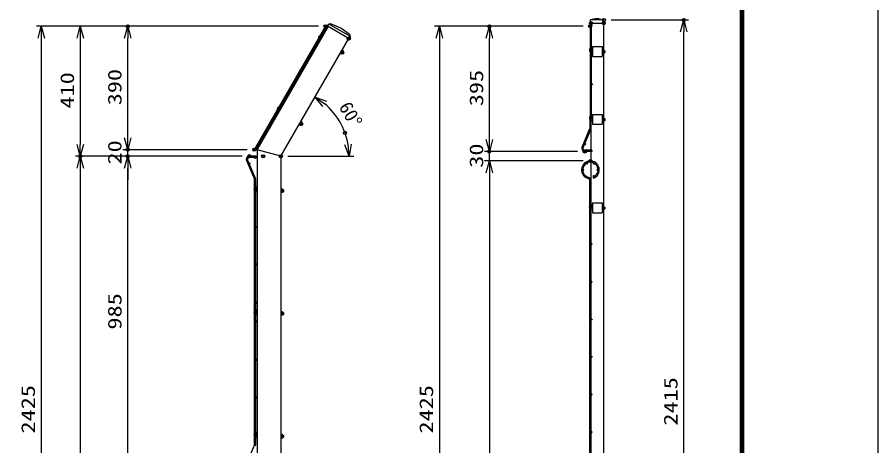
# Model space of a CAD drawing. Units: millimetres, scale not verified. Extents: x -6300 to 6300, y -4454 to 4456.
# Drawn here: x 3582 to 6300, y 189 to 1542 of the extents above; entities that cross this region are included whole.
import ezdxf
from ezdxf.enums import TextEntityAlignment as Align

# ---------------------------------------------------------------- set-up
doc = ezdxf.new("R2010")
doc.units = ezdxf.units.MM
doc.header["$LTSCALE"] = 20
doc.header["$PDMODE"] = 32
doc.header["$PDSIZE"] = 10
for name, color, linetype, lineweight in [('0-0_WAKU', 7, 'Continuous', 25), ('0-1_0', 4, 'Continuous', 25), ('0-3_LAYER04', 7, 'Continuous', 25), ('0-9_EXTCNT-L', 7, 'Continuous', 25), ('0-E_LAYER05', 4, 'Continuous', 25)]:
    doc.layers.add(name, color=color, linetype=linetype, lineweight=lineweight)
doc.layers.add('0-2_DEFPOINTS', color=7, linetype='Continuous')
doc.styles.add('ＭＳ ゴシック', font='')
doc.styles.get('ＭＳ ゴシック').set_extended_font_data('MS Gothic')

# ---------------------------------------------------------------- blocks, each defined once
blk = doc.blocks.new('_Open30')
at = {"layer": '0-1_0', "color": 2}
blk.add_line((0, 0), (-20, 0), dxfattribs=at)
blk.add_lwpolyline([(-20, 5.36), (0, 0), (-20, -5.36)], dxfattribs=at)

msp = doc.modelspace()

# ---------------------------------------------------------------- linework, layer by layer
at = {"layer": '0-0_WAKU', "color": 3}
msp.add_lwpolyline([(-6300.31, 4456.33), (6299.69, 4456.33), (6299.69, -4453.67), (-6300.31, -4453.67)], close=True, dxfattribs=at)
at = {"layer": '0-1_0', "color": 1}
for p, q in [((5457.35, 1533.04), (5701.78, 1533.04)), ((4532.85, 1513.27), (3642.41, 1513.27)), ((4532.85, 1513.27), (3765.87, 1513.27)), ((4532.85, 1513.27), (3915.76, 1513.27)), ((5368.65, 1513.07), (4899.98, 1513.07)), ((5368.65, 1513.07), (5058.06, 1513.07)), ((4307.85, 1123.56), (3915.76, 1123.56)), ((4307.85, 1123.56), (3915.76, 1123.56)), ((5351.75, 1118.07), (5058.06, 1118.07)), ((5351.75, 1118.07), (5058.06, 1118.07)), ((4292.18, 1103.04), (3765.87, 1103.04)), ((4292.18, 1103.04), (3765.87, 1103.04)), ((4292.18, 1103.04), (3915.76, 1103.04)), ((4292.18, 1103.04), (3915.76, 1103.04)), ((4436.9, 1102.94), (4645.07, 1102.94)), ((5369.55, 1088.04), (5058.06, 1088.04)), ((5369.55, 1088.04), (5058.06, 1088.04))]:
    msp.add_line(p, q, dxfattribs=at)
at = {"layer": '0-1_0', "color": 7}
for p, q in [((4339.4, 1123.04), (4563.9, 1511.88)), ((4561.86, 1513.06), (4565.86, 1519.99)), ((4629.85, 1473.81), (4561.86, 1513.06)), ((4633.85, 1480.74), (4565.86, 1519.99)), ((4414.4, 1102.94), (4628.85, 1474.38)), ((4536.65, 1469.19), (4538.6, 1468.06)), ((4537.5, 1483.12), (4538.08, 1483.37)), ((4539.25, 1473.69), (4541.2, 1472.56)), ((4539.53, 1478.33), (4544.09, 1480.27)), ((4544.09, 1480.27), (4542.55, 1483.9)), ((4629.85, 1473.81), (4633.85, 1480.74)), ((5398.35, 1449.04), (5398.35, 1418.04)), ((5398.35, 1449.04), (5429.35, 1449.04)), ((5429.35, 1449.04), (5429.35, 1418.04)), ((4608.1, 1438.44), (4601.6, 1427.18)), ((4601.6, 1427.18), (4602.29, 1426.78)), ((4608.79, 1438.04), (4602.29, 1426.78)), ((4602.29, 1426.78), (4603.27, 1427.35)), ((4606.85, 1425.28), (4603.27, 1427.35)), ((4608.23, 1427.67), (4604.65, 1429.74)), ((4611, 1432.46), (4607.41, 1434.52)), ((4612.13, 1433.41), (4607.88, 1426.05)), ((4608.1, 1438.44), (4608.79, 1438.04)), ((4608.75, 1427.56), (4611.16, 1426.17)), ((4612.38, 1434.85), (4608.79, 1436.92)), ((4609.05, 1428.08), (4611.83, 1426.47)), ((4611.05, 1431.54), (4613.83, 1429.94)), ((4613.76, 1430.67), (4611.16, 1426.17)), ((4611.35, 1432.06), (4613.76, 1430.67)), ((5398.35, 1418.04), (5429.35, 1418.04)), ((4407.52, 1257.99), (4408.1, 1258.24)), ((4409.55, 1253.2), (4414.11, 1255.14)), ((4414.11, 1255.14), (4412.57, 1258.77)), ((4406.67, 1244.05), (4408.62, 1242.93)), ((4409.27, 1248.56), (4411.22, 1247.43)), ((5398.35, 1235.04), (5398.35, 1204.04)), ((5398.35, 1235.04), (5429.35, 1235.04)), ((5429.35, 1235.04), (5429.35, 1204.04)), ((4478.12, 1213.31), (4471.62, 1202.05)), ((4471.62, 1202.05), (4472.31, 1201.65)), ((4478.81, 1212.91), (4472.31, 1201.65)), ((4472.31, 1201.65), (4473.29, 1202.22)), ((4476.87, 1200.15), (4473.29, 1202.22)), ((4478.25, 1202.54), (4474.67, 1204.61)), ((4481.02, 1207.32), (4477.43, 1209.39)), ((4482.15, 1208.28), (4477.9, 1200.92)), ((4478.12, 1213.31), (4478.81, 1212.91)), ((4478.77, 1202.43), (4481.18, 1201.04)), ((4482.4, 1209.72), (4478.81, 1211.79)), ((4479.07, 1202.95), (4481.85, 1201.34)), ((4481.07, 1206.41), (4483.85, 1204.81)), ((4483.78, 1205.54), (4481.18, 1201.04)), ((4481.37, 1206.93), (4483.78, 1205.54)), ((5398.35, 1204.04), (5429.35, 1204.04)), ((4338.05, 1004.75), (4334.9, 1007.13)), ((4330.92, 1003.93), (4331.3, 1004.44)), ((4335.07, 1000.8), (4338.05, 1004.75)), ((4337.15, 996.64), (4339.4, 996.64)), ((4337.15, 991.44), (4339.4, 991.44)), ((4414.4, 1000.54), (4414.4, 987.54)), ((4414.4, 1000.54), (4415.2, 1000.54)), ((4414.4, 987.54), (4415.2, 987.54)), ((4415.2, 1000.54), (4415.2, 987.54)), ((4415.2, 987.54), (4415.76, 988.52)), ((4419.9, 999.57), (4415.76, 999.57)), ((4419.9, 996.8), (4415.76, 996.8)), ((4419.9, 991.28), (4415.76, 991.28)), ((4419.9, 988.52), (4415.76, 988.52)), ((4420.4, 998.2), (4420.4, 989.7)), ((4420.4, 996.64), (4423.19, 996.64)), ((4420.4, 996.04), (4423.61, 996.04)), ((4420.4, 992.04), (4423.61, 992.04)), ((4420.4, 991.44), (4423.19, 991.44)), ((4423.19, 996.64), (4423.19, 991.44)), ((5398.35, 955.56), (5398.35, 924.56)), ((5398.35, 955.56), (5429.35, 955.56)), ((5429.35, 955.56), (5429.35, 924.56)), ((5398.35, 924.56), (5429.35, 924.56)), ((4330.92, 616.43), (4331.3, 616.94)), ((4338.05, 617.25), (4334.9, 619.63)), ((4335.07, 613.3), (4338.05, 617.25)), ((4337.15, 609.14), (4339.4, 609.14)), ((4337.15, 603.94), (4339.4, 603.94)), ((4414.4, 613.04), (4414.4, 600.04)), ((4414.4, 613.04), (4415.2, 613.04)), ((4414.4, 600.04), (4415.2, 600.04)), ((4415.2, 613.04), (4415.2, 600.04)), ((4415.2, 600.04), (4415.76, 601.02)), ((4419.9, 612.07), (4415.76, 612.07)), ((4419.9, 609.3), (4415.76, 609.3)), ((4419.9, 603.78), (4415.76, 603.78)), ((4419.9, 601.02), (4415.76, 601.02)), ((4420.4, 610.7), (4420.4, 602.2)), ((4420.4, 609.14), (4423.19, 609.14)), ((4420.4, 608.54), (4423.61, 608.54)), ((4420.4, 604.54), (4423.61, 604.54)), ((4420.4, 603.94), (4423.19, 603.94)), ((4423.19, 609.14), (4423.19, 603.94)), ((4330.92, 228.93), (4331.3, 229.44)), ((4338.05, 229.75), (4334.9, 232.13)), ((4335.07, 225.8), (4338.05, 229.75)), ((4337.15, 221.64), (4339.4, 221.64)), ((4414.4, 225.54), (4414.4, 212.54)), ((4414.4, 225.54), (4415.2, 225.54)), ((4415.2, 225.54), (4415.2, 212.54)), ((4419.9, 224.57), (4415.76, 224.57)), ((4419.9, 221.8), (4415.76, 221.8)), ((4420.4, 223.2), (4420.4, 214.7)), ((4420.4, 221.64), (4423.19, 221.64)), ((4420.4, 221.04), (4423.61, 221.04)), ((4423.19, 221.64), (4423.19, 216.44)), ((4337.15, 216.44), (4339.4, 216.44)), ((4414.4, 212.54), (4415.2, 212.54)), ((4415.2, 212.54), (4415.76, 213.52)), ((4419.9, 216.28), (4415.76, 216.28)), ((4419.9, 213.52), (4415.76, 213.52)), ((4420.4, 217.04), (4423.61, 217.04)), ((4420.4, 216.44), (4423.19, 216.44))]:
    msp.add_line(p, q, dxfattribs=at)
at = {"layer": '0-1_0'}
for p, q in [((5391.15, 1513.07), (5391.15, 1223.07)), ((5391.15, 1513.07), (5394.75, 1513.07)), ((5394.75, 1513.07), (5394.75, 1223.07)), ((5391.15, 1193.13), (5391.15, 1223.07)), ((5394.75, 1193.13), (5394.75, 1223.07)), ((5365.75, 1131.98), (5390.65, 1190.63)), ((5369.06, 1130.57), (5393.96, 1189.22)), ((5396.75, 1121.67), (5374.95, 1121.67)), ((5396.75, 1118.07), (5374.95, 1118.07)), ((5396.75, 1121.67), (5396.75, 1118.07)), ((5400.9, 1037.3), (5402.2, 1033.94)), ((5390.25, -806.9), (5390.25, 1026.63)), ((5393.85, -806.9), (5393.85, 1026.63))]:
    msp.add_line(p, q, dxfattribs=at)
at = {"layer": '0-1_0', "color": 2}
for p, q in [((5686.78, -844.46), (5686.78, 1495.54)), ((3657.41, 1475.77), (3657.41, -874.46)), ((3780.87, 1475.77), (3780.87, 1140.54)), ((3930.76, 1161.06), (3930.76, 1475.77)), ((4914.98, 1475.57), (4914.98, -874.46)), ((5073.06, 1155.57), (5073.06, 1475.57)), ((3930.76, 1161.06), (3930.76, 1198.56)), ((5073.06, 1155.57), (5073.06, 1193.07)), ((3930.76, 1103.04), (3930.76, 1123.56)), ((5073.06, 1088.04), (5073.06, 1118.07)), ((3780.87, 1065.54), (3780.87, -874.46)), ((3930.76, 155.54), (3930.76, 1065.54)), ((3930.76, 1065.54), (3930.76, 1028.04)), ((5073.06, 1050.54), (5073.06, 1013.04)), ((5073.06, 1050.54), (5073.06, -844.46)), ((3930.76, 155.54), (3930.76, 193.04))]:
    msp.add_line(p, q, dxfattribs=at)
at = {"layer": '0-1_0', "color": 5}
for p, q in [((5390.33, 1442.57), (5391.15, 1443.67)), ((5394.48, 1439.44), (5397.45, 1443.39)), ((5397.45, 1443.39), (5394.75, 1445.42)), ((5396.55, 1435.27), (5398.35, 1435.27)), ((5396.55, 1430.07), (5398.35, 1430.07)), ((5429.35, 1439.17), (5429.35, 1426.17)), ((5429.35, 1439.17), (5430.15, 1439.17)), ((5429.35, 1426.17), (5430.15, 1426.17)), ((5430.15, 1439.17), (5430.15, 1426.17)), ((5430.15, 1426.17), (5430.72, 1427.15)), ((5434.85, 1438.2), (5430.72, 1438.2)), ((5434.85, 1435.43), (5430.72, 1435.43)), ((5434.85, 1429.91), (5430.72, 1429.91)), ((5434.85, 1427.15), (5430.72, 1427.15)), ((5435.35, 1436.83), (5435.35, 1428.33)), ((5435.35, 1435.27), (5437.59, 1435.27)), ((5435.35, 1434.67), (5438.02, 1434.67)), ((5435.35, 1430.67), (5438.02, 1430.67)), ((5435.35, 1430.07), (5437.59, 1430.07)), ((5437.59, 1435.27), (5437.59, 1430.07)), ((5390.33, 1228.57), (5391.15, 1229.67)), ((5394.48, 1225.44), (5397.45, 1229.39)), ((5397.45, 1229.39), (5394.75, 1231.42)), ((5429.35, 1225.17), (5429.35, 1212.17)), ((5429.35, 1225.17), (5430.15, 1225.17)), ((5430.15, 1225.17), (5430.15, 1212.17)), ((5434.85, 1224.2), (5430.72, 1224.2)), ((5396.55, 1221.27), (5398.35, 1221.27)), ((5396.55, 1216.07), (5398.35, 1216.07)), ((5429.35, 1212.17), (5430.15, 1212.17)), ((5430.15, 1212.17), (5430.72, 1213.15)), ((5434.85, 1221.43), (5430.72, 1221.43)), ((5434.85, 1215.91), (5430.72, 1215.91)), ((5434.85, 1213.15), (5430.72, 1213.15)), ((5435.35, 1222.83), (5435.35, 1214.33)), ((5435.35, 1221.27), (5437.59, 1221.27)), ((5435.35, 1220.67), (5438.02, 1220.67)), ((5435.35, 1216.67), (5438.02, 1216.67)), ((5435.35, 1216.07), (5437.59, 1216.07)), ((5437.59, 1221.27), (5437.59, 1216.07)), ((5397, 949.9), (5393.85, 952.28)), ((5389.88, 949.08), (5390.25, 949.59)), ((5394.03, 945.95), (5397, 949.9)), ((5396.1, 941.79), (5398.35, 941.79)), ((5396.1, 936.59), (5398.35, 936.59)), ((5429.35, 945.69), (5429.35, 932.69)), ((5429.35, 945.69), (5430.15, 945.69)), ((5429.35, 932.69), (5430.15, 932.69)), ((5430.15, 945.69), (5430.15, 932.69)), ((5430.15, 932.69), (5430.72, 933.67)), ((5434.85, 944.72), (5430.72, 944.72)), ((5434.85, 941.95), (5430.72, 941.95)), ((5434.85, 936.43), (5430.72, 936.43)), ((5434.85, 933.67), (5430.72, 933.67)), ((5435.35, 943.35), (5435.35, 934.85)), ((5435.35, 941.79), (5437.14, 941.79)), ((5435.35, 941.19), (5437.57, 941.19)), ((5435.35, 937.19), (5437.57, 937.19)), ((5435.35, 936.59), (5437.14, 936.59)), ((5437.14, 941.79), (5437.14, 936.59))]:
    msp.add_line(p, q, dxfattribs=at)
at = {"layer": '0-1_0', "color": 3}
for p, q in [((4305.89, 1089.13), (4330.79, 1030.48)), ((4309.21, 1090.54), (4334.1, 1031.89)), ((4336.9, 1103.04), (4315.1, 1103.04)), ((4336.9, 1099.44), (4315.1, 1099.44)), ((4336.9, 1099.44), (4336.9, 1103.04)), ((4336.9, 1099.44), (4336.9, 1103.04)), ((4331.3, 193.1), (4331.3, 1027.98)), ((4334.9, 193.1), (4334.9, 1027.98)), ((4305.89, 131.95), (4330.79, 190.6))]:
    msp.add_line(p, q, dxfattribs=at)
at = {"layer": '0-1_0', "color": 7}
for points in [[(-5877.31, 4191.15), (5875.4, 4191.15), (5875.4, -4188.49), (-5877.31, -4188.49)], [(-5874.66, 4188.5), (5872.75, 4188.5), (5872.75, -4185.84), (-5874.66, -4185.84)], [(-5872.01, 4185.85), (5870.1, 4185.85), (5870.1, -4183.19), (-5872.01, -4183.19)], [(-5869.36, 4183.2), (5867.45, 4183.2), (5867.45, -4180.53), (-5869.36, -4180.53)], [(-5866.7, 4180.55), (5864.8, 4180.55), (5864.8, -4177.88), (-5866.7, -4177.88)]]:
    msp.add_lwpolyline(points, close=True, dxfattribs=at)
for points in [[(4630.03, 1488.13), (4604.11, 1507.72), (4574.18, 1520.38)], [(4608.79, 1438.04), (4608.79, 1436.92), (4603.27, 1427.35)], [(4478.81, 1212.91), (4478.81, 1211.79), (4473.29, 1202.22)], [(4415.2, 1000.54), (4415.76, 999.57), (4415.76, 988.52)], [(4415.2, 613.04), (4415.76, 612.07), (4415.76, 601.02)], [(4415.2, 225.54), (4415.76, 224.57), (4415.76, 213.52)]]:
    msp.add_lwpolyline(points, dxfattribs=at)
at = {"layer": '0-1_0', "color": 5}
for points in [[(5430.15, 1439.17), (5430.72, 1438.2), (5430.72, 1427.15)], [(5430.15, 1225.17), (5430.72, 1224.2), (5430.72, 1213.15)], [(5430.15, 945.69), (5430.72, 944.72), (5430.72, 933.67)]]:
    msp.add_lwpolyline(points, dxfattribs=at)
at = {"layer": '0-1_0'}
for centre in [(5396.55, 1437.07), (5396.55, 1330.07), (5396.55, 1223.07), (5375.49, 1141.1), (5393.25, 1123.47), (5369.45, 1060.04), (5380.75, 1079.61), (5403.35, 1079.61), (5414.65, 1060.04), (5403.35, 1040.47), (5395.65, 944.04), (5395.65, 825.4), (5395.65, 706.75), (5395.65, 588.11), (5395.65, 469.47), (5395.65, 350.83), (5395.65, 232.18)]:
    msp.add_circle(centre, 1.8, dxfattribs=at)
at = {"layer": '0-1_0', "color": 3}
for centre in [(4333.4, 1097.64), (4315.63, 1080.01), (4336.7, 998.47), (4336.7, 879.99), (4336.7, 761.49), (4336.7, 640.49), (4336.7, 610.97), (4336.7, 581.49), (4336.7, 460.33), (4336.7, 341.68), (4336.7, 223.44)]:
    msp.add_circle(centre, 1.8, dxfattribs=at)
at = {"layer": '0-1_0', "color": 7}
for centre, radius, start, end in [((4570.4, 1512.2), 9.01, 65.23153, 120.23892), ((4540.55, 1475.94), 7.8, 113, 191.40962), ((4540.55, 1475.94), 7.8, 223.23413, 240), ((4540.55, 1475.94), 2.6, 180.07335, 240), ((4540.55, 1475.94), 2.6, 113, 119.92665), ((4624.84, 1480.77), 9.01, 359.76108, 54.76847), ((4603.35, 1428.87), 1.53, 266.8485, 34.13989), ((4604.62, 1429.73), 0.031, 10.87793, 289.12207), ((4602.38, 1434.22), 5.04, 296.51716, 3.48284), ((4606.14, 1427.28), 2.13, 289.53759, 10.46241), ((4607.48, 1436.08), 1.56, 267.51974, 32.48026), ((4603.22, 1433.75), 7.88, 309.48158, 350.51842), ((4608.23, 1427.67), 1.699846342751889e-12, 129.43028, 126.8643), ((4610.25, 1434.48), 2.16, 290.19668, 9.80332), ((4609.83, 1429.94), 4, 289.4584, 10.5416), ((4410.57, 1250.81), 7.8, 113, 191.40962), ((4410.57, 1250.81), 2.6, 180.07335, 240), ((4410.57, 1250.81), 2.6, 113, 119.92665), ((4410.57, 1250.81), 7.8, 223.23413, 240), ((4473.37, 1203.74), 1.53, 266.8485, 34.13989), ((4474.64, 1204.6), 0.031, 10.87793, 289.12207), ((4472.4, 1209.09), 5.04, 296.51716, 3.48284), ((4476.16, 1202.15), 2.13, 289.53759, 10.46241), ((4477.5, 1210.95), 1.56, 267.51974, 32.48026), ((4473.24, 1208.62), 7.88, 309.48158, 350.51842), ((4478.25, 1202.54), 1.699846342751889e-12, 129.43028, 126.8643), ((4480.27, 1209.35), 2.16, 290.19668, 9.80332), ((4479.85, 1204.81), 4, 289.4584, 10.5416), ((4337.15, 999.24), 7.8, 143, 221.40962), ((4337.15, 999.24), 2.6, 143, 149.92665), ((4337.15, 999.24), 2.6, 210.07335, 270), ((4337.15, 999.24), 7.8, 253.23413, 270), ((4415.74, 991.26), 0.031, 40.87793, 319.12207), ((4415.07, 989.88), 1.53, 296.8485, 64.13989), ((4415.04, 998.18), 1.56, 297.51974, 62.48026), ((4411.55, 994.02), 5.04, 326.51716, 33.48284), ((4418.24, 998.18), 2.16, 320.19668, 39.80332), ((4412.52, 994.04), 7.88, 339.48158, 20.51842), ((4419.9, 991.28), 1.6998463427518892e-12, 159.43028, 156.8643), ((4418.28, 989.9), 2.13, 319.53759, 40.46241), ((4420.15, 994.04), 4, 319.4584, 40.5416), ((4337.15, 611.74), 7.8, 143, 221.40962), ((4337.15, 611.74), 2.6, 143, 149.92665), ((4337.15, 611.74), 2.6, 210.07335, 270), ((4337.15, 611.74), 7.8, 253.23413, 270), ((4415.74, 603.76), 0.031, 40.87793, 319.12207), ((4415.07, 602.38), 1.53, 296.8485, 64.13989), ((4415.04, 610.68), 1.56, 297.51974, 62.48026), ((4411.55, 606.52), 5.04, 326.51716, 33.48284), ((4418.24, 610.68), 2.16, 320.19668, 39.80332), ((4412.52, 606.54), 7.88, 339.48158, 20.51842), ((4419.9, 603.78), 1.6998463427518892e-12, 159.43028, 156.8643), ((4418.28, 602.4), 2.13, 319.53759, 40.46241), ((4420.15, 606.54), 4, 319.4584, 40.5416), ((4337.15, 224.24), 7.8, 143, 221.40962), ((4337.15, 224.24), 2.6, 143, 149.92665), ((4337.15, 224.24), 2.6, 210.07335, 270), ((4415.04, 223.18), 1.56, 297.51974, 62.48026), ((4411.55, 219.02), 5.04, 326.51716, 33.48284), ((4418.24, 223.18), 2.16, 320.19668, 39.80332), ((4412.52, 219.04), 7.88, 339.48158, 20.51842), ((4420.15, 219.04), 4, 319.4584, 40.5416), ((4337.15, 224.24), 7.8, 253.23413, 270), ((4415.74, 216.26), 0.031, 40.87793, 319.12207), ((4415.07, 214.88), 1.53, 296.8485, 64.13989), ((4419.9, 216.28), 1.6998463427518892e-12, 159.43028, 156.8643), ((4418.28, 214.9), 2.13, 319.53759, 40.46241)]:
    msp.add_arc(centre, radius, start, end, dxfattribs=at)
at = {"layer": '0-1_0', "color": 5}
for centre, radius, start, end in [((5396.55, 1437.87), 7.8, 143, 226.18694), ((5396.55, 1437.87), 2.6, 226.18694, 270), ((5396.55, 1437.87), 7.8, 256.65764, 270), ((5430.69, 1429.89), 0.031, 40.87793, 319.12207), ((5430.03, 1428.51), 1.53, 296.8485, 64.13989), ((5430, 1436.82), 1.56, 297.51974, 62.48026), ((5426.51, 1432.65), 5.04, 326.51716, 33.48284), ((5427.47, 1432.67), 7.88, 339.48158, 20.51842), ((5434.85, 1429.91), 1.6998463427518892e-12, 159.43028, 156.8643), ((5433.2, 1436.82), 2.16, 320.19668, 39.80332), ((5433.24, 1428.53), 2.13, 319.53759, 40.46241), ((5434.55, 1432.67), 4, 319.4584, 40.5416), ((5396.55, 1223.87), 7.8, 143, 226.18694), ((5430, 1222.82), 1.56, 297.51974, 62.48026), ((5433.2, 1222.82), 2.16, 320.19668, 39.80332), ((5396.55, 1223.87), 2.6, 226.18694, 270), ((5396.55, 1223.87), 7.8, 256.65764, 270), ((5430.69, 1215.89), 0.031, 40.87793, 319.12207), ((5430.03, 1214.51), 1.53, 296.8485, 64.13989), ((5426.51, 1218.65), 5.04, 326.51716, 33.48284), ((5427.47, 1218.67), 7.88, 339.48158, 20.51842), ((5434.85, 1215.91), 1.6998463427518892e-12, 159.43028, 156.8643), ((5433.24, 1214.53), 2.13, 319.53759, 40.46241), ((5434.55, 1218.67), 4, 319.4584, 40.5416), ((5396.1, 944.39), 7.8, 143, 221.40963), ((5396.1, 944.39), 2.6, 143, 149.92663), ((5396.1, 944.39), 2.6, 210.07337, 270), ((5396.1, 944.39), 7.8, 253.23413, 270), ((5430.69, 936.41), 0.031, 40.87793, 319.12207), ((5430.03, 935.03), 1.53, 296.8485, 64.13989), ((5430, 943.33), 1.56, 297.51974, 62.48026), ((5426.51, 939.17), 5.04, 326.51716, 33.48284), ((5427.47, 939.19), 7.88, 339.48158, 20.51842), ((5434.85, 936.43), 1.6998463427518892e-12, 159.43028, 156.8643), ((5433.2, 943.33), 2.16, 320.19668, 39.80332), ((5433.24, 935.05), 2.13, 319.53759, 40.46241), ((5434.1, 939.19), 4, 319.4584, 40.5416)]:
    msp.add_arc(centre, radius, start, end, dxfattribs=at)
at = {"layer": '0-1_0', "color": 2}
msp.add_arc((4414.4, 1102.94), 215.67, 9.97483, 50.02517, dxfattribs=at)
at = {"layer": '0-1_0'}
for centre, radius, start, end in [((5384.75, 1193.13), 6.4, 337, 0), ((5384.75, 1193.13), 10, 337, 0), ((5374.95, 1128.07), 10, 157, 270), ((5374.95, 1128.07), 6.4, 157, 270), ((5392.05, 1060.04), 28, 291.25, 256.20952), ((5392.05, 1060.04), 24.4, 291.25, 256.20952), ((5383.85, 1026.63), 6.4, 0, 76.20952), ((5383.85, 1026.63), 10, 0, 76.20952)]:
    msp.add_arc(centre, radius, start, end, dxfattribs=at)
at = {"layer": '0-1_0', "color": 3}
for centre, radius, start, end in [((4315.1, 1093.04), 10, 90, 203), ((4315.1, 1093.04), 6.4, 90, 203), ((4324.9, 1027.98), 6.4, 0, 23), ((4324.9, 1027.98), 10, 0, 23), ((4324.9, 193.1), 6.4, 337, 0), ((4324.9, 193.1), 10, 337, 0)]:
    msp.add_arc(centre, radius, start, end, dxfattribs=at)
at = {"layer": '0-2_DEFPOINTS'}
for p in [(5393.85, 1523.04), (5433.85, 1523.04), (5434.85, 1533.04), (5686.78, 1533.04), (3930.76, 1513.27), (4555.35, 1513.27), (5073.06, 1513.07), (5391.15, 1513.07), (4628.85, 1474.38), (4617.07, 1176.71), (3930.76, 1123.56), (4330.35, 1123.56), (5073.06, 1118.07), (5374.25, 1118.07), (3780.87, 1103.04), (3930.76, 1103.04), (4314.68, 1103.04), (4358.36, 1102.94), (4414.4, 1102.94), (5392.05, 1088.04)]:
    msp.add_point(p, dxfattribs=at)
at = {"layer": '0-3_LAYER04'}
for p, q in [((5392.85, 1523.04), (5392.85, 1533.04)), ((5434.85, 1533.04), (5392.85, 1533.04)), ((5392.85, 1523.04), (5434.85, 1523.04)), ((5393.85, 1523.04), (5393.85, 1513.07)), ((5419.85, 1537.04), (5434.85, 1533.04)), ((5433.85, 1523.04), (5433.85, 1438.2)), ((5434.85, 1523.04), (5434.85, 1533.04)), ((5433.85, 1427.15), (5433.85, 1224.2)), ((5433.85, 1213.15), (5433.85, 944.72)), ((5393.85, 1188.97), (5393.85, 1125.17)), ((5393.85, 1121.77), (5393.85, 1121.67)), ((5393.85, 1118.07), (5393.85, 1087.98)), ((5393.85, 1084.37), (5393.86, -875.57)), ((5433.85, 933.67), (5433.85, 84.22))]:
    msp.add_line(p, q, dxfattribs=at)
msp.add_lwpolyline([(5419.85, 1537.04), (5407.85, 1537.04), (5392.85, 1533.04)], dxfattribs=at)
at = {"layer": '0-9_EXTCNT-L'}
for p, q in [((4339.4, 1123.04), (4339.4, -1211.96)), ((4414.4, 1102.94), (4339.4, 1123.04)), ((4414.4, 1102.94), (4414.4, -1211.96))]:
    msp.add_line(p, q, dxfattribs=at)
at = {"layer": '0-E_LAYER05', "color": 3}
for p, q in [((4555.35, 1513.27), (4330.35, 1123.56)), ((4558.47, 1511.47), (4333.47, 1121.76)), ((4558.47, 1511.47), (4555.35, 1513.27)), ((4333.47, 1121.76), (4330.35, 1123.56))]:
    msp.add_line(p, q, dxfattribs=at)
for centre in [(4540.02, 1475.93), (4525.02, 1449.95), (4467.52, 1350.36), (4410.02, 1250.76), (4352.52, 1151.17), (4337.52, 1125.19)]:
    msp.add_circle(centre, 1.8, dxfattribs=at)

# ---------------------------------------------------------------- block references
at = {"layer": '0-1_0', "xscale": 1.875, "yscale": 1.875}
for p, rotation in [((5686.78, 1533.04), 90), ((3657.41, 1513.27), 90), ((3780.87, 1513.27), 90), ((3930.76, 1513.27), 90), ((4914.98, 1513.07), 90), ((5073.06, 1513.07), 90), ((4522.24, 1289.72), 145.01258), ((3930.76, 1123.56), 270), ((3930.76, 1123.56), 270), ((5073.06, 1118.07), 270), ((5073.06, 1118.07), 270), ((3780.87, 1103.04), 270), ((4630.07, 1102.94), 274.98742), ((3780.87, 1103.04), 90), ((3930.76, 1103.04), 90), ((3930.76, 1103.04), 90), ((5073.06, 1088.04), 90), ((5073.06, 1088.04), 90)]:
    msp.add_blockref('_Open30', p, dxfattribs=dict(at, rotation=rotation))

# ---------------------------------------------------------------- texts
at = {"layer": '0-1_0', "color": 3, "style": 'ＭＳ ゴシック', "width": 1.3}
for s, p in [('410', (3774.19, 1253.51)), ('390', (3924.09, 1263.77)), ('395', (5066.38, 1260.93)), ('20', (3924.09, 1076.87)), ('30', (5066.38, 1066.63)), ('985', (3924.09, 555.9)), ('2415', (5680.11, 252.68)), ('2425', (3650.74, 227.8)), ('2425', (4908.3, 227.7))]:
    msp.add_text(s, height=43.26, rotation=90, dxfattribs=at).set_placement(p, align=Align.BOTTOM_LEFT)
at = {"layer": '0-1_0', "color": 3, "style": 'ＭＳ ゴシック'}
msp.add_text('60°', height=43.3, rotation=300, dxfattribs=at).set_placement((4584.64, 1252.76), align=Align.BOTTOM_LEFT)

doc.saveas('drawing.dxf')
